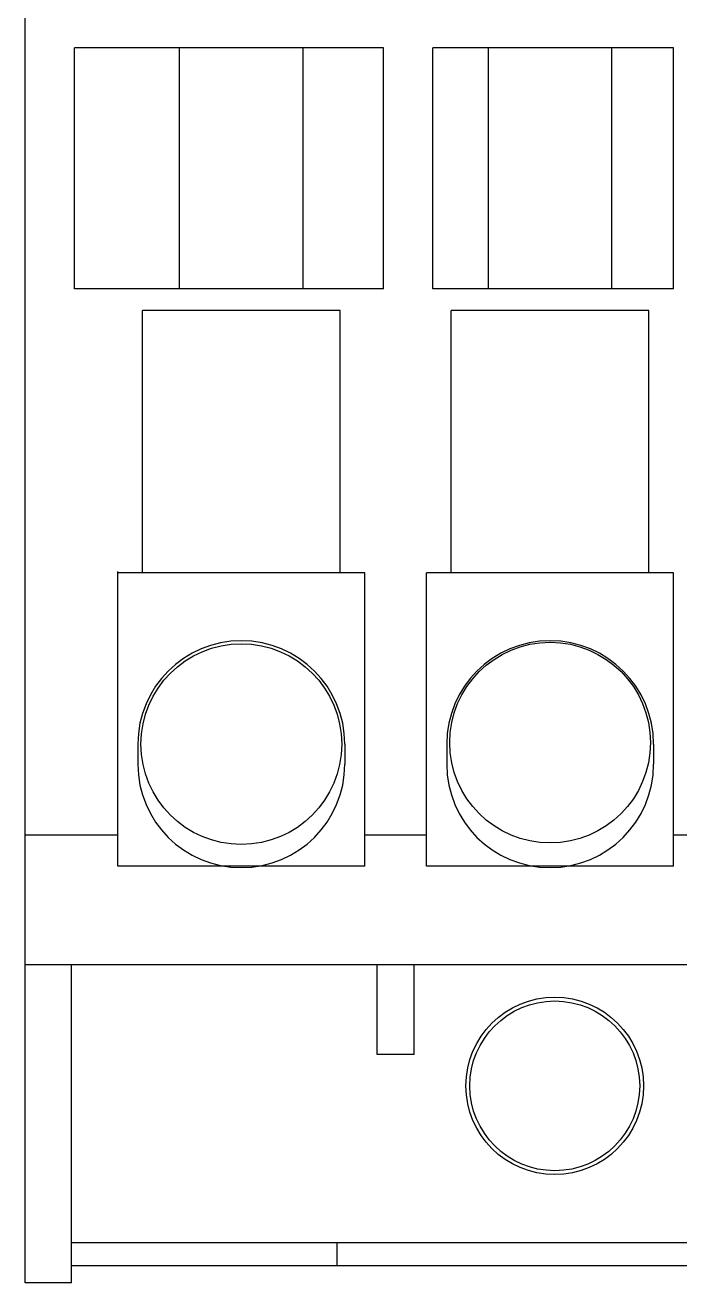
# Model space of a CAD drawing. Header units: inches. Extents: x 0 to 33.5, y 0 to 22.4.
# Drawn here: x 18.375 to 19.21, y 15.668 to 17.272 of the extents above; entities that cross this region are included whole.
import ezdxf

# ---------------------------------------------------------------- set-up
doc = ezdxf.new("R2010")
doc.units = ezdxf.units.IN
doc.header["$MEASUREMENT"] = 0
doc.layers.add('PSYMS', color=7, linetype='Continuous')

# ---------------------------------------------------------------- blocks, each defined once
blk = doc.blocks.new('A9_16C')
for p, q in [((0, -1.456693), (0, 1.456693)), ((0.062992, -0.188977), (0.062992, 0.11811)), ((0.456693, 0.11811), (0.062992, 0.11811)), ((0.19685, -0.188977), (0.19685, 0.11811)), ((0.354331, -0.188977), (0.354331, 0.11811)), ((0.456693, -0.188977), (0.456693, 0.11811)), ((0.519685, -0.188977), (0.519685, 0.11811)), ((0.826772, 0.11811), (0.519685, 0.11811)), ((0.590551, -0.188977), (0.590551, 0.11811)), ((0.748032, -0.188977), (0.748032, 0.11811)), ((0.826772, -0.188977), (0.826772, 0.11811)), ((0.456693, -0.188977), (0.062992, -0.188977)), ((0.826772, -0.188977), (0.519685, -0.188977)), ((0.149606, -0.551181), (0.149606, -0.216536)), ((0.401575, -0.216536), (0.149606, -0.216536)), ((0.401575, -0.551181), (0.401575, -0.216536)), ((0.543307, -0.551181), (0.543307, -0.216536)), ((0.795276, -0.216536), (0.543307, -0.216536)), ((0.795276, -0.551181), (0.795276, -0.216536)), ((0.11811, -0.925197), (0.11811, -0.549451)), ((0.433071, -0.551181), (0.11811, -0.551181)), ((0.433071, -0.925197), (0.433071, -0.551181)), ((0.826772, -0.551181), (0.511811, -0.551181)), ((0.511811, -0.925197), (0.511811, -0.551181)), ((0.826772, -0.925197), (0.826772, -0.551181)), ((0.143701, -0.769685), (0.143701, -0.795276)), ((0.40748, -0.769685), (0.40748, -0.795276)), ((0.537402, -0.769685), (0.537402, -0.795276)), ((0.801181, -0.769685), (0.801181, -0.795276)), ((0.11811, -0.885827), (0, -0.885827)), ((0.511811, -0.885827), (0.433071, -0.885827)), ((0.905512, -0.885827), (0.826772, -0.885827)), ((0.433071, -0.925197), (0.11811, -0.925197)), ((0.826772, -0.925197), (0.511811, -0.925197)), ((1.732283, -1.051181), (0, -1.051181)), ((0.059055, -1.43504), (0.059055, -1.051181)), ((0.448819, -1.165354), (0.448819, -1.051181)), ((0.496063, -1.165354), (0.496063, -1.051181)), ((0.496063, -1.165354), (0.448819, -1.165354)), ((1.673228, -1.405512), (0.059055, -1.405512)), ((0.397638, -1.43504), (0.397638, -1.405512)), ((0.059055, -1.456693), (0.059055, -1.43504)), ((1.673228, -1.43504), (0.059055, -1.43504)), ((0.059055, -1.456693), (0, -1.456693))]:
    blk.add_line(p, q)
for centre, radius in [((0.669291, -0.767717), 0.127953), ((0.275591, -0.769685), 0.127952), ((0.675197, -1.205469), 0.113189), ((0.675197, -1.205469), 0.108268)]:
    blk.add_circle(centre, radius)
for centre, radius, start, end in [((0.275591, -0.769685), 0.131889, 0, 180), ((0.669291, -0.769685), 0.13189, 0, 180), ((0.275591, -0.795276), 0.13189, 180, 0), ((0.669291, -0.795276), 0.131889, 180, 0)]:
    blk.add_arc(centre, radius, start, end)

msp = doc.modelspace()

# ---------------------------------------------------------------- block references
at = {"layer": 'PSYMS'}
msp.add_blockref('A9_16C', (18.375, 17.125), dxfattribs=at)

doc.saveas('drawing.dxf')
